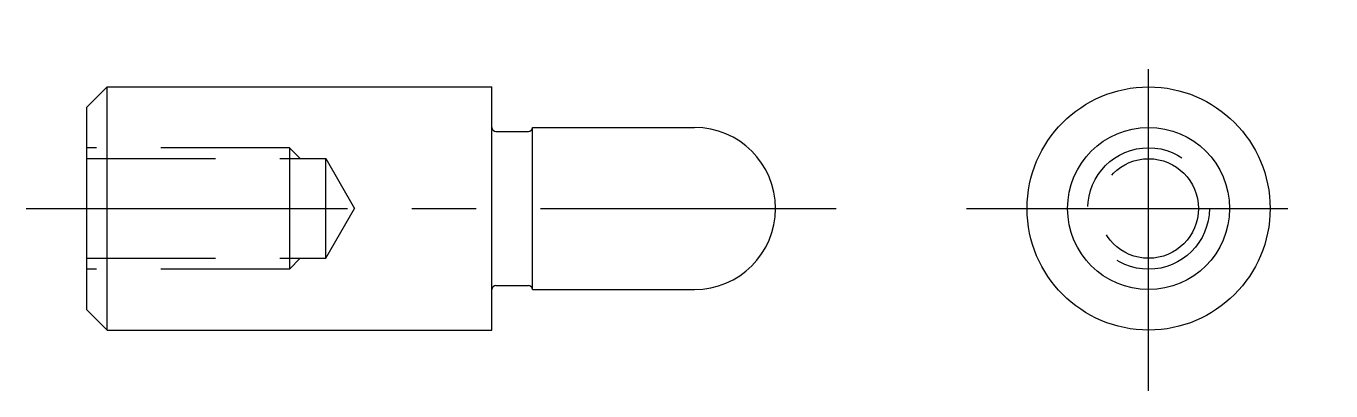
# Model space of a CAD drawing. Extents: x 42.8 to 84.8, y 15.6 to 62.9.
# Drawn here: x 49.81 to 82.02, y 53.95 to 62.95 of the extents above; entities outside this region: 2.
import ezdxf

# ---------------------------------------------------------------- set-up
doc = ezdxf.new("R2010")
doc.units = 0
doc.header["$LTSCALE"] = 0.25
doc.linetypes.add('CENTER', pattern=[50.8, 31.75, -6.35, 6.35, -6.35])
doc.linetypes.add('DASHED', pattern=[19.05, 12.7, -6.35])
doc.layers.get('0').update_dxf_attribs({"linetype": 'CONTINUOUS'})
doc.layers.add('CENTER', color=1, linetype='CENTER')
doc.styles.get("Standard").update_dxf_attribs({"font": 'txt.shx'})

msp = doc.modelspace()

# ---------------------------------------------------------------- linework, layer by layer
for p, q in [((51.311, 60.945), (51.811, 61.445)), ((51.811, 61.445), (61.311, 61.445)), ((51.811, 55.445), (51.811, 61.445)), ((61.311, 60.445), (61.311, 61.445)), ((51.311, 55.945), (51.311, 60.945)), ((61.311, 56.445), (61.311, 60.445)), ((61.411, 60.345), (62.211, 60.345)), ((62.311, 56.445), (62.311, 60.445)), ((62.311, 60.445), (66.311, 60.445)), ((61.311, 55.445), (61.311, 56.445)), ((61.411, 56.545), (62.211, 56.545)), ((62.311, 56.445), (66.311, 56.445)), ((51.311, 55.945), (51.811, 55.445)), ((51.811, 55.445), (61.311, 55.445))]:
    msp.add_line(p, q)
at = {"color": 3, "linetype": 'DASHED'}
for p, q in [((56.311, 59.945), (51.311, 59.945)), ((56.311, 59.945), (56.311, 56.945)), ((56.581, 59.675), (56.311, 59.945)), ((51.311, 59.675), (57.211, 59.675)), ((57.211, 57.216), (57.211, 59.675)), ((57.211, 59.675), (57.921, 58.445)), ((57.211, 57.216), (57.921, 58.445)), ((51.311, 57.216), (57.211, 57.216)), ((56.581, 57.216), (56.311, 56.945)), ((56.311, 56.945), (51.311, 56.945))]:
    msp.add_line(p, q, dxfattribs=at)
for radius in [3, 2]:
    msp.add_circle((77.523, 58.445), radius)
for radius in [1.5, 1.229]:
    msp.add_circle((77.523, 58.445), radius, dxfattribs=at)
for centre, radius, start, end in [((61.411, 60.445), 0.1, 180, 270), ((62.211, 60.445), 0.1, 270, 0), ((66.311, 58.445), 2, 270, 90), ((61.411, 56.445), 0.1, 90, 180), ((62.211, 56.445), 0.1, 0, 90)]:
    msp.add_arc(centre, radius, start, end)
at = {"layer": 'CENTER', "color": 1, "linetype": 'CENTER'}
for p, q in [((77.523, 53.945), (77.523, 62.945)), ((49.811, 58.445), (69.811, 58.445)), ((73.023, 58.445), (82.023, 58.445))]:
    msp.add_line(p, q, dxfattribs=at)
msp.add_point((77.523, 58.445), dxfattribs=at)

# ---------------------------------------------------------------- texts
for s, p in [('JPQSTA06 - P4 - L10 - B5', (42.675, 20)), ('JPQSTA06', (42.675, 15.813))]:
    msp.add_text(s, height=2).set_placement(p)

doc.saveas('drawing.dxf')
